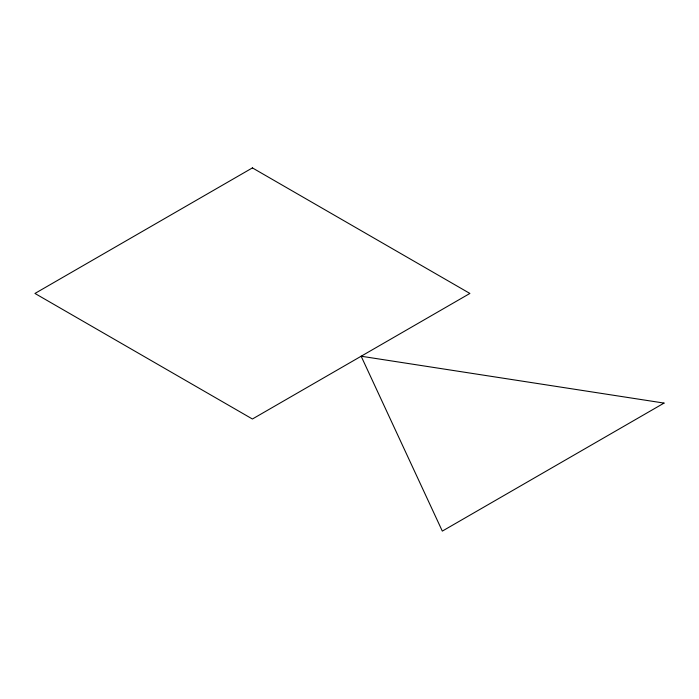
<?xml version="1.0" encoding="UTF-8"?>
<svg xmlns="http://www.w3.org/2000/svg" width="699" height="699" viewBox="0 0 699 699"><rect width="100%" height="100%" fill="white"/><g stroke="black" fill="none" stroke-linecap="round" stroke-linejoin="round"><path stroke-width="1.05" d="M252.418 167.9L34.95 293.449L252.418 419.007L469.894 293.449L252.418 167.9M664.05 403.087L442.318 531.1L361.156 356.228L664.05 403.087"/></g></svg>
